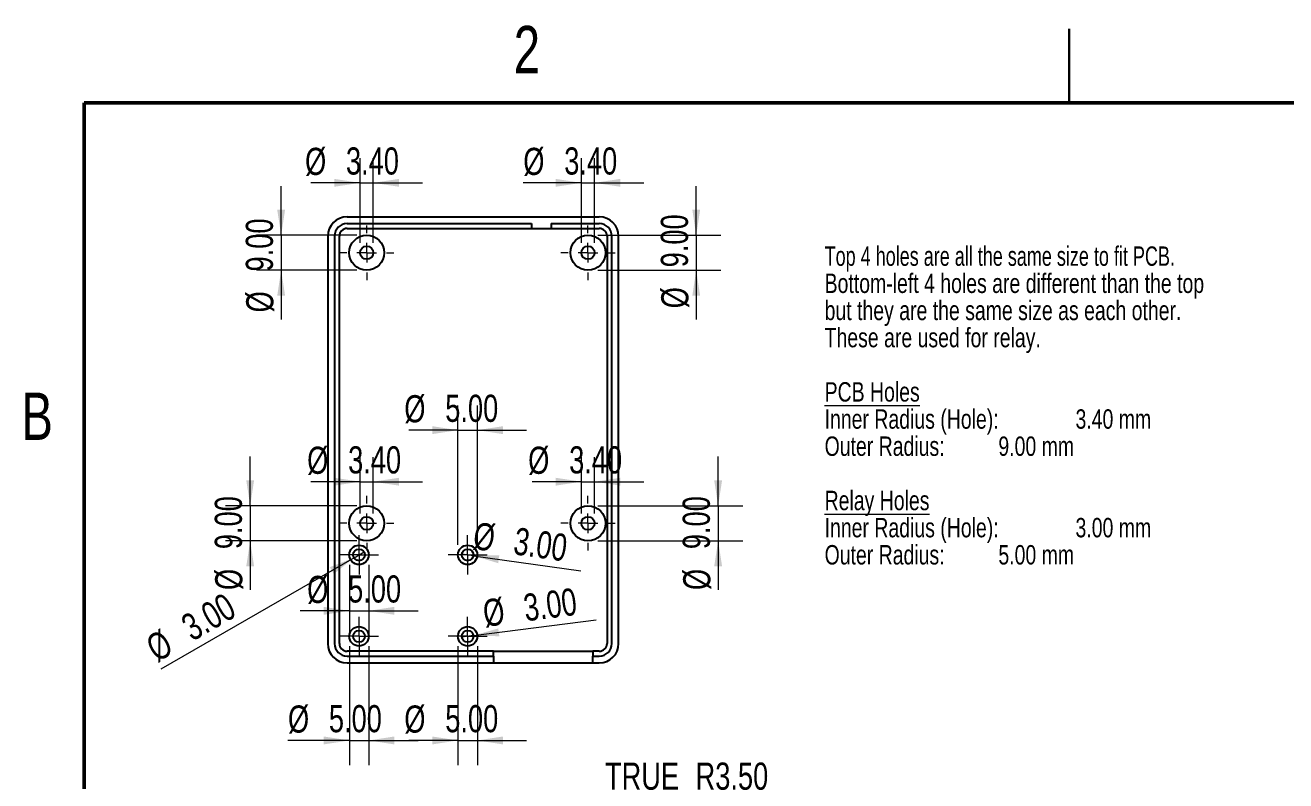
# Model space of a CAD drawing. Header units: millimetres. Extents: x 0 to 276, y 0 to 213.
# Drawn here: x 5.1 to 167.6, y 115.8 to 213.2 of the extents above; entities that cross this region are included whole.
import ezdxf

# ---------------------------------------------------------------- set-up
doc = ezdxf.new("R2010")
doc.units = ezdxf.units.MM
doc.styles.add('SLDTEXTSTYLE0', font='TXT', dxfattribs={"width": 0.694444})
doc.styles.add('SLDTEXTSTYLE1', font='TXT', dxfattribs={"width": 0.75})
doc.dimstyles.new('SLDDIMSTYLE0', dxfattribs={"dimtxt": 3.5, "dimasz": 3.302, "dimexe": 0, "dimexo": 0.0625, "dimgap": 0.875, "dimtad": 1, "dimlfac": 2, "dimrnd": 1e-09, "dimzin": 4, "dimdsep": 46, "dimtxsty": 'SLDTEXTSTYLE1', "dimsah": 1, "dimcen": 0.09, "dimadec": 0, "dimazin": 1, "dimtfac": 1, "dimtmove": 0, "dimatfit": 0, "dimfxl": 1, "dimfrac": 2, "dimtolj": 1, "dimtzin": 12, "dimarcsym": 0})
doc.dimstyles.new('SLDDIMSTYLE1', dxfattribs={"dimtxt": 3.5, "dimasz": 3.302, "dimexe": 0, "dimexo": 0.0625, "dimgap": 0.875, "dimtad": 1, "dimlfac": 2, "dimrnd": 1e-09, "dimzin": 4, "dimdsep": 46, "dimtxsty": 'SLDTEXTSTYLE1', "dimblk1": 'NONE', "dimsah": 1, "dimcen": 0, "dimadec": 0, "dimazin": 1, "dimtfac": 1, "dimtmove": 0, "dimatfit": 3, "dimldrblk": 'NONE', "dimfxl": 1, "dimfrac": 2, "dimtolj": 1, "dimtzin": 12, "dimarcsym": 0})
doc.dimstyles.new('SLDDIMSTYLE3', dxfattribs={"dimtxt": 3.5, "dimasz": 3.302, "dimexe": 0, "dimexo": 0.0625, "dimgap": 0.875, "dimtad": 0, "dimtih": 1, "dimtoh": 1, "dimlfac": 2, "dimrnd": 1e-09, "dimzin": 4, "dimdsep": 46, "dimtxsty": 'SLDTEXTSTYLE1', "dimsah": 1, "dimcen": 0, "dimadec": 0, "dimazin": 1, "dimtfac": 1, "dimtofl": 0, "dimtmove": 0, "dimatfit": 3, "dimfxl": 1, "dimfrac": 2, "dimtolj": 1, "dimtzin": 12, "dimarcsym": 0})

# ---------------------------------------------------------------- blocks, each defined once
blk = doc.blocks.new('SW_NOTE_0')
at = {"color": 0, "linetype": 'Continuous', "lineweight": 0, "char_height": 2.5, "attachment_point": 1}
for s, insert, style in [('Top 4 holes are all the same size to fit PCB.', (0, 3.22), 'SLDTEXTSTYLE0'), ('Bottom-left 4 holes are different than the top', (0, -0.28), 'SLDTEXTSTYLE1'), ('but they are the same size as each other.', (0, -3.78), 'SLDTEXTSTYLE1'), ('These are used for relay.', (0, -7.28), 'SLDTEXTSTYLE1'), ('\\LPCB Holes', (0, -14.28), 'SLDTEXTSTYLE1'), ('Inner Radius (Hole):', (0, -17.78), 'SLDTEXTSTYLE1'), ('3.40 mm', (32.34, -17.78), 'SLDTEXTSTYLE1'), ('Outer Radius:', (0, -21.28), 'SLDTEXTSTYLE1'), ('9.00 mm', (22.4, -21.28), 'SLDTEXTSTYLE1'), ('\\LRelay Holes', (0, -28.28), 'SLDTEXTSTYLE1'), ('Inner Radius (Hole):', (0, -31.78), 'SLDTEXTSTYLE1'), ('3.00 mm', (32.34, -31.78), 'SLDTEXTSTYLE1'), ('Outer Radius:', (0, -35.28), 'SLDTEXTSTYLE1'), ('5.00 mm', (22.4, -35.28), 'SLDTEXTSTYLE1')]:
    blk.add_mtext(s, dxfattribs=dict(at, insert=insert, style=style))
blk = doc.blocks.new('_D')
at = {"color": 7, "linetype": 'Continuous', "lineweight": 0}
for p, q in [((48.28, 185.14), (48.28, 196.06)), ((49.98, 185.14), (49.98, 196.06)), ((48.28, 192.88), (41.93, 192.88)), ((48.28, 192.88), (49.98, 192.88)), ((49.98, 192.88), (56.33, 192.88))]:
    blk.add_line(p, q, dxfattribs=at)
at = {"color": 7, "linetype": 'Continuous', "lineweight": 18}
for points in [[(48.28, 192.88), (44.98, 193.39), (44.98, 192.38)], [(49.98, 192.88), (53.29, 192.38), (53.29, 193.39)]]:
    blk.add_solid(points, dxfattribs=at)
at = {"color": 7, "linetype": 'Continuous', "lineweight": 18, "char_height": 3.5, "attachment_point": 1, "style": 'SLDTEXTSTYLE1'}
for s, insert in [('%%c', (41.19, 197.4)), ('3.40', (46.46, 197.45))]:
    blk.add_mtext(s, dxfattribs=dict(at, insert=insert))
blk = doc.blocks.new('_D_1')
at = {"color": 7, "linetype": 'Continuous', "lineweight": 0}
for p, q in [((76.81, 185.14), (76.81, 196.06)), ((78.51, 185.14), (78.51, 196.06)), ((76.81, 192.88), (69.32, 192.88)), ((76.81, 192.88), (78.51, 192.88)), ((78.51, 192.88), (84.86, 192.88))]:
    blk.add_line(p, q, dxfattribs=at)
at = {"color": 7, "linetype": 'Continuous', "lineweight": 18}
for points in [[(76.81, 192.88), (73.51, 193.39), (73.51, 192.38)], [(78.51, 192.88), (81.81, 192.38), (81.81, 193.39)]]:
    blk.add_solid(points, dxfattribs=at)
at = {"color": 7, "linetype": 'Continuous', "lineweight": 18, "char_height": 3.5, "attachment_point": 1, "style": 'SLDTEXTSTYLE1'}
for s, insert in [('%%c', (69.32, 197.4)), ('3.40', (74.6, 197.45))]:
    blk.add_mtext(s, dxfattribs=dict(at, insert=insert))
blk = doc.blocks.new('_D_2')
at = {"color": 7, "linetype": 'Continuous', "lineweight": 0}
for p, q in [((48.28, 150.27), (48.28, 157.53)), ((49.98, 150.27), (49.98, 157.53)), ((48.28, 154.36), (41.93, 154.36)), ((48.28, 154.36), (49.98, 154.36)), ((49.98, 154.36), (56.33, 154.36))]:
    blk.add_line(p, q, dxfattribs=at)
at = {"color": 7, "linetype": 'Continuous', "lineweight": 18}
for points in [[(48.28, 154.36), (44.98, 154.86), (44.98, 153.85)], [(49.98, 154.36), (53.29, 153.85), (53.29, 154.86)]]:
    blk.add_solid(points, dxfattribs=at)
at = {"color": 7, "linetype": 'Continuous', "lineweight": 18, "char_height": 3.5, "attachment_point": 1, "style": 'SLDTEXTSTYLE1'}
for s, insert in [('%%c', (41.46, 158.87)), ('3.40', (46.74, 158.92))]:
    blk.add_mtext(s, dxfattribs=dict(at, insert=insert))
blk = doc.blocks.new('_D_3')
at = {"color": 7, "linetype": 'Continuous', "lineweight": 0}
for p, q in [((76.81, 150.27), (76.81, 157.53)), ((78.51, 150.27), (78.51, 157.53)), ((76.81, 154.36), (70.46, 154.36)), ((76.81, 154.36), (78.51, 154.36)), ((78.51, 154.36), (84.86, 154.36))]:
    blk.add_line(p, q, dxfattribs=at)
at = {"color": 7, "linetype": 'Continuous', "lineweight": 18}
for points in [[(76.81, 154.36), (73.51, 154.86), (73.51, 153.85)], [(78.51, 154.36), (81.81, 153.85), (81.81, 154.86)]]:
    blk.add_solid(points, dxfattribs=at)
at = {"color": 7, "linetype": 'Continuous', "lineweight": 18, "char_height": 3.5, "attachment_point": 1, "style": 'SLDTEXTSTYLE1'}
for s, insert in [('%%c', (69.95, 158.87)), ('3.40', (75.23, 158.92))]:
    blk.add_mtext(s, dxfattribs=dict(at, insert=insert))
blk = doc.blocks.new('_D_4')
at = {"color": 7, "linetype": 'Continuous', "lineweight": 0}
for p, q in [((38.11, 186.12), (38.11, 192.47)), ((47.86, 186.12), (34.94, 186.12)), ((38.11, 186.12), (38.11, 181.62)), ((47.86, 181.62), (34.94, 181.62)), ((38.11, 181.62), (38.11, 175.27))]:
    blk.add_line(p, q, dxfattribs=at)
at = {"color": 7, "linetype": 'Continuous', "lineweight": 18}
for points in [[(38.11, 186.12), (38.62, 189.43), (37.6, 189.43)], [(38.11, 181.62), (37.6, 178.32), (38.62, 178.32)]]:
    blk.add_solid(points, dxfattribs=at)
at = {"color": 7, "linetype": 'Continuous', "lineweight": 18, "char_height": 3.5, "attachment_point": 1, "rotation": 90, "style": 'SLDTEXTSTYLE1'}
for s, insert in [('9.00', (33.55, 181.46)), ('%%c', (33.6, 176.18))]:
    blk.add_mtext(s, dxfattribs=dict(at, insert=insert))
blk = doc.blocks.new('_D_5')
at = {"color": 7, "linetype": 'Continuous', "lineweight": 0}
for p, q in [((91.61, 186.12), (91.61, 192.47)), ((78.93, 186.12), (94.79, 186.12)), ((91.61, 186.12), (91.61, 181.62)), ((78.93, 181.62), (94.79, 181.62)), ((91.61, 181.62), (91.61, 175.27))]:
    blk.add_line(p, q, dxfattribs=at)
at = {"color": 7, "linetype": 'Continuous', "lineweight": 18}
for points in [[(91.61, 186.12), (92.12, 189.43), (91.11, 189.43)], [(91.61, 181.62), (91.11, 178.32), (92.12, 178.32)]]:
    blk.add_solid(points, dxfattribs=at)
at = {"color": 7, "linetype": 'Continuous', "lineweight": 18, "char_height": 3.5, "attachment_point": 1, "rotation": 90, "style": 'SLDTEXTSTYLE1'}
for s, insert in [('9.00', (87.05, 181.99)), ('%%c', (87.1, 176.71))]:
    blk.add_mtext(s, dxfattribs=dict(at, insert=insert))
blk = doc.blocks.new('_D_6')
at = {"color": 7, "linetype": 'Continuous', "lineweight": 0}
for p, q in [((34.12, 151.25), (34.12, 157.6)), ((47.86, 151.25), (30.94, 151.25)), ((34.12, 151.25), (34.12, 146.75)), ((47.86, 146.75), (30.94, 146.75)), ((34.12, 146.75), (34.12, 140.4))]:
    blk.add_line(p, q, dxfattribs=at)
at = {"color": 7, "linetype": 'Continuous', "lineweight": 18}
for points in [[(34.12, 151.25), (34.62, 154.55), (33.61, 154.55)], [(34.12, 146.75), (33.61, 143.44), (34.62, 143.44)]]:
    blk.add_solid(points, dxfattribs=at)
at = {"color": 7, "linetype": 'Continuous', "lineweight": 18, "char_height": 3.5, "attachment_point": 1, "rotation": 90, "style": 'SLDTEXTSTYLE1'}
for s, insert in [('9.00', (29.55, 145.66)), ('%%c', (29.6, 140.39))]:
    blk.add_mtext(s, dxfattribs=dict(at, insert=insert))
blk = doc.blocks.new('_D_7')
at = {"color": 7, "linetype": 'Continuous', "lineweight": 0}
for p, q in [((94.44, 151.25), (94.44, 157.6)), ((78.93, 151.25), (97.61, 151.25)), ((94.44, 151.25), (94.44, 146.75)), ((78.93, 146.75), (97.61, 146.75)), ((94.44, 146.75), (94.44, 140.4))]:
    blk.add_line(p, q, dxfattribs=at)
at = {"color": 7, "linetype": 'Continuous', "lineweight": 18}
for points in [[(94.44, 151.25), (94.95, 154.55), (93.93, 154.55)], [(94.44, 146.75), (93.93, 143.44), (94.95, 143.44)]]:
    blk.add_solid(points, dxfattribs=at)
at = {"color": 7, "linetype": 'Continuous', "lineweight": 18, "char_height": 3.5, "attachment_point": 1, "rotation": 90, "style": 'SLDTEXTSTYLE1'}
for s, insert in [('9.00', (89.87, 145.66)), ('%%c', (89.93, 140.39))]:
    blk.add_mtext(s, dxfattribs=dict(at, insert=insert))
blk = doc.blocks.new('_D_8')
at = {"color": 7, "linetype": 'Continuous', "lineweight": 0}
for p, q in [((60.9, 133.16), (60.9, 117.82)), ((63.4, 133.16), (63.4, 117.82)), ((60.9, 121), (54.55, 121)), ((60.9, 121), (63.4, 121)), ((63.4, 121), (69.75, 121))]:
    blk.add_line(p, q, dxfattribs=at)
at = {"color": 7, "linetype": 'Continuous', "lineweight": 18}
for points in [[(60.9, 121), (57.59, 121.51), (57.59, 120.49)], [(63.4, 121), (66.7, 120.49), (66.7, 121.51)]]:
    blk.add_solid(points, dxfattribs=at)
at = {"color": 7, "linetype": 'Continuous', "lineweight": 18, "char_height": 3.5, "attachment_point": 1, "style": 'SLDTEXTSTYLE1'}
for s, insert in [('%%c', (53.98, 125.51)), ('5.00', (59.26, 125.56))]:
    blk.add_mtext(s, dxfattribs=dict(at, insert=insert))
blk = doc.blocks.new('_D_9')
at = {"color": 7, "linetype": 'Continuous', "lineweight": 0}
for p, q in [((46.9, 133.16), (46.9, 117.82)), ((49.4, 133.16), (49.4, 117.82)), ((46.9, 121), (38.99, 121)), ((46.9, 121), (49.4, 121)), ((49.4, 121), (55.75, 121))]:
    blk.add_line(p, q, dxfattribs=at)
at = {"color": 7, "linetype": 'Continuous', "lineweight": 18}
for points in [[(46.9, 121), (43.59, 121.51), (43.59, 120.49)], [(49.4, 121), (52.7, 120.49), (52.7, 121.51)]]:
    blk.add_solid(points, dxfattribs=at)
at = {"color": 7, "linetype": 'Continuous', "lineweight": 18, "char_height": 3.5, "attachment_point": 1, "style": 'SLDTEXTSTYLE1'}
for s, insert in [('%%c', (38.99, 125.51)), ('5.00', (44.26, 125.56))]:
    blk.add_mtext(s, dxfattribs=dict(at, insert=insert))
blk = doc.blocks.new('_D_10')
at = {"color": 7, "linetype": 'Continuous', "lineweight": 0}
for q in [(78.72, 136.54), (61.4, 134.33)]:
    blk.add_line((62.89, 134.52), q, dxfattribs=at)
at = {"color": 7, "linetype": 'Continuous', "lineweight": 18}
blk.add_solid([(62.89, 134.52), (66.23, 134.43), (66.1, 135.44)], dxfattribs=at)
at = {"color": 7, "linetype": 'Continuous', "lineweight": 18, "char_height": 3.5, "attachment_point": 1, "rotation": 7.2768, "style": 'SLDTEXTSTYLE1'}
for s, insert in [('3.00', (69.17, 139.82)), ('%%c', (63.94, 139.1))]:
    blk.add_mtext(s, dxfattribs=dict(at, insert=insert))
blk = doc.blocks.new('_None')
blk = doc.blocks.new('_D_11')
at = {"color": 7, "linetype": 'Continuous', "lineweight": 0}
for p, q in [((60.9, 146.2), (60.9, 164.18)), ((63.4, 146.2), (63.4, 164.18)), ((60.9, 161), (54.55, 161)), ((60.9, 161), (63.4, 161)), ((63.4, 161), (69.75, 161))]:
    blk.add_line(p, q, dxfattribs=at)
at = {"color": 7, "linetype": 'Continuous', "lineweight": 18}
for points in [[(60.9, 161), (57.59, 161.51), (57.59, 160.49)], [(63.4, 161), (66.7, 160.49), (66.7, 161.51)]]:
    blk.add_solid(points, dxfattribs=at)
at = {"color": 7, "linetype": 'Continuous', "lineweight": 18, "char_height": 3.5, "attachment_point": 1, "style": 'SLDTEXTSTYLE1'}
for s, insert in [('%%c', (53.98, 165.51)), ('5.00', (59.26, 165.57))]:
    blk.add_mtext(s, dxfattribs=dict(at, insert=insert))
blk = doc.blocks.new('_D_12')
at = {"color": 7, "linetype": 'Continuous', "lineweight": 0}
for q in [(61.4, 145.03), (76.75, 142.85)]:
    blk.add_line((62.89, 144.82), q, dxfattribs=at)
at = {"color": 7, "linetype": 'Continuous', "lineweight": 18}
blk.add_solid([(62.89, 144.82), (66.09, 143.85), (66.23, 144.86)], dxfattribs=at)
at = {"color": 7, "linetype": 'Continuous', "lineweight": 18, "char_height": 3.5, "attachment_point": 1, "rotation": 351.9218, "style": 'SLDTEXTSTYLE1'}
for s, insert in [('%%c', (63.18, 149.18)), ('3.00', (68.41, 148.49))]:
    blk.add_mtext(s, dxfattribs=dict(at, insert=insert))
blk = doc.blocks.new('_D_13')
at = {"color": 7, "linetype": 'Continuous', "lineweight": 0}
for p, q in [((46.9, 143.66), (46.9, 134.53)), ((49.4, 143.66), (49.4, 134.53)), ((46.9, 137.71), (40.55, 137.71)), ((46.9, 137.71), (49.4, 137.71)), ((49.4, 137.71), (55.75, 137.71))]:
    blk.add_line(p, q, dxfattribs=at)
at = {"color": 7, "linetype": 'Continuous', "lineweight": 18}
for points in [[(46.9, 137.71), (43.59, 138.22), (43.59, 137.2)], [(49.4, 137.71), (52.7, 137.2), (52.7, 138.22)]]:
    blk.add_solid(points, dxfattribs=at)
at = {"color": 7, "linetype": 'Continuous', "lineweight": 18, "char_height": 3.5, "attachment_point": 1, "style": 'SLDTEXTSTYLE1'}
for s, insert in [('%%c', (41.46, 142.22)), ('5.00', (46.74, 142.28))]:
    blk.add_mtext(s, dxfattribs=dict(at, insert=insert))
blk = doc.blocks.new('_D_14')
at = {"color": 7, "linetype": 'Continuous', "lineweight": 0}
for q in [(48.79, 145.3), (22.6, 130.17)]:
    blk.add_line((47.5, 144.55), q, dxfattribs=at)
at = {"color": 7, "linetype": 'Continuous', "lineweight": 18}
blk.add_solid([(47.5, 144.55), (44.38, 143.34), (44.89, 142.46)], dxfattribs=at)
at = {"color": 7, "linetype": 'Continuous', "lineweight": 18, "char_height": 3.5, "attachment_point": 1, "rotation": 30, "style": 'SLDTEXTSTYLE1'}
for s, insert in [('3.00', (24.9, 136.75)), ('%%c', (20.35, 134.06))]:
    blk.add_mtext(s, dxfattribs=dict(at, insert=insert))
blk = doc.blocks.new('SW_CENTERMARKSYMBOL_0')
at = {"color": 0, "linetype": 'Continuous', "lineweight": 18}
for p, q in [((0, 2.54), (0, 3.52)), ((-2.54, 0), (-3.52, 0)), ((0, 0), (-1.27, 0)), ((0, 0), (0, 1.27)), ((0, 0), (0, -1.27)), ((0, 0), (1.27, 0)), ((2.54, 0), (3.52, 0)), ((0, -2.54), (0, -3.52))]:
    blk.add_line(p, q, dxfattribs=at)
blk = doc.blocks.new('SW_CENTERMARKSYMBOL_1')
at = {"color": 0, "linetype": 'Continuous', "lineweight": 18}
for p, q in [((0, 2.54), (0, 3.52)), ((-2.54, 0), (-3.52, 0)), ((0, 0), (-1.27, 0)), ((0, 0), (0, 1.27)), ((0, 0), (0, -1.27)), ((0, 0), (1.27, 0)), ((2.54, 0), (3.52, 0)), ((0, -2.54), (0, -3.52))]:
    blk.add_line(p, q, dxfattribs=at)
blk = doc.blocks.new('SW_CENTERMARKSYMBOL_2')
at = {"color": 0, "linetype": 'Continuous', "lineweight": 18}
for p, q in [((0, 2.54), (0, 3.52)), ((-2.54, 0), (-3.52, 0)), ((0, 0), (-1.27, 0)), ((0, 0), (0, 1.27)), ((0, 0), (0, -1.27)), ((0, 0), (1.27, 0)), ((2.54, 0), (3.52, 0)), ((0, -2.54), (0, -3.52))]:
    blk.add_line(p, q, dxfattribs=at)
blk = doc.blocks.new('SW_CENTERMARKSYMBOL_3')
at = {"color": 0, "linetype": 'Continuous', "lineweight": 18}
for p, q in [((0, 2.54), (0, 3.52)), ((-2.54, 0), (-3.52, 0)), ((0, 0), (-1.27, 0)), ((0, 0), (0, 1.27)), ((0, 0), (0, -1.27)), ((0, 0), (1.27, 0)), ((2.54, 0), (3.52, 0)), ((0, -2.54), (0, -3.52))]:
    blk.add_line(p, q, dxfattribs=at)
blk = doc.blocks.new('SW_CENTERMARKSYMBOL_4')
at = {"color": 0, "linetype": 'Continuous', "lineweight": 18}
for p, q in [((0, 1.27), (0, 2.52)), ((-1.27, 0), (-2.52, 0)), ((0, 0), (-1.27, 0)), ((0, 0), (0, 1.27)), ((0, 0), (0, -1.27)), ((0, 0), (1.27, 0)), ((1.27, 0), (2.52, 0)), ((0, -1.27), (0, -2.52))]:
    blk.add_line(p, q, dxfattribs=at)
blk = doc.blocks.new('SW_CENTERMARKSYMBOL_5')
at = {"color": 0, "linetype": 'Continuous', "lineweight": 18}
for p, q in [((0, 1.27), (0, 2.52)), ((-1.27, 0), (-2.52, 0)), ((0, 0), (-1.27, 0)), ((0, 0), (0, 1.27)), ((0, 0), (0, -1.27)), ((0, 0), (1.27, 0)), ((1.27, 0), (2.52, 0)), ((0, -1.27), (0, -2.52))]:
    blk.add_line(p, q, dxfattribs=at)
blk = doc.blocks.new('SW_CENTERMARKSYMBOL_6')
at = {"color": 0, "linetype": 'Continuous', "lineweight": 18}
for p, q in [((0, 1.27), (0, 2.52)), ((-1.27, 0), (-2.52, 0)), ((0, 0), (-1.27, 0)), ((0, 0), (0, 1.27)), ((0, 0), (0, -1.27)), ((0, 0), (1.27, 0)), ((1.27, 0), (2.52, 0)), ((0, -1.27), (0, -2.52))]:
    blk.add_line(p, q, dxfattribs=at)
blk = doc.blocks.new('SW_CENTERMARKSYMBOL_7')
at = {"color": 0, "linetype": 'Continuous', "lineweight": 18}
for p, q in [((0, 1.27), (0, 2.52)), ((-1.27, 0), (-2.52, 0)), ((0, 0), (-1.27, 0)), ((0, 0), (0, 1.27)), ((0, 0), (0, -1.27)), ((0, 0), (1.27, 0)), ((1.27, 0), (2.52, 0)), ((0, -1.27), (0, -2.52))]:
    blk.add_line(p, q, dxfattribs=at)
blk = doc.blocks.new('_D_17')
at = {"color": 7, "linetype": 'Continuous', "lineweight": 0}
for p, q in [((75.41, 110.31), (78.3, 113.64)), ((78.3, 113.64), (103.41, 113.64))]:
    blk.add_line(p, q, dxfattribs=at)
at = {"color": 7, "linetype": 'Continuous', "lineweight": 18}
blk.add_solid([(75.41, 110.31), (77.58, 112.03), (76.81, 112.7)], dxfattribs=at)
at = {"color": 7, "linetype": 'Continuous', "lineweight": 18, "char_height": 3.5, "attachment_point": 1, "style": 'SLDTEXTSTYLE1'}
for s, insert in [('TRUE', (79.85, 118.15)), ('R3.50', (91.53, 118.15))]:
    blk.add_mtext(s, dxfattribs=dict(at, insert=insert))

msp = doc.modelspace()

# ---------------------------------------------------------------- linework, layer by layer
at = {"color": 7, "linetype": 'Continuous', "lineweight": 25}
for p, q in [((139.7, 212.725), (139.7, 203.2)), ((139.7, 203.2), (139.7, 212.725)), ((46.615, 188.4992), (79.115, 188.4992)), ((46.615, 187.6242), (70.3587, 187.6242)), ((46.615, 186.9992), (70.3587, 186.9992)), ((70.3587, 187.6242), (70.3587, 186.9992)), ((70.3587, 186.9992), (72.9087, 186.9992)), ((72.9087, 187.6242), (79.115, 187.6242)), ((72.9087, 187.6242), (72.9087, 186.9992)), ((72.9087, 186.9992), (79.115, 186.9992)), ((44.115, 185.9992), (44.115, 133.4992)), ((44.99, 185.9992), (44.99, 133.4992)), ((45.615, 133.4992), (45.615, 185.9992)), ((80.115, 185.9992), (80.115, 133.4992)), ((80.74, 133.4992), (80.74, 185.9992)), ((81.615, 133.4992), (81.615, 185.9992)), ((65.465, 132.4992), (46.615, 132.4992)), ((46.615, 131.8742), (65.465, 131.8742)), ((65.465, 131.8742), (65.465, 132.4992)), ((65.465, 132.4992), (78.265, 132.4992)), ((65.465, 131.8742), (65.465, 130.9992)), ((78.265, 132.4992), (78.265, 131.8742)), ((79.115, 132.4992), (78.265, 132.4992)), ((78.265, 131.8742), (79.115, 131.8742)), ((78.265, 130.9992), (78.265, 131.8742)), ((46.615, 130.9992), (65.465, 130.9992)), ((65.465, 130.9992), (78.265, 130.9992)), ((78.265, 130.9992), (79.115, 130.9992))]:
    msp.add_line(p, q, dxfattribs=at)
at = {"color": 7, "linetype": 'Continuous', "lineweight": 50}
for p, q in [((12.7, 12.7), (12.7, 203.2)), ((12.7, 203.2), (266.7, 203.2))]:
    msp.add_line(p, q, dxfattribs=at)
at = {"color": 7, "linetype": 'Continuous', "lineweight": 25}
for centre, radius in [((49.1337, 183.8741), 2.25), ((77.6617, 183.8741), 2.25), ((49.1337, 183.8741), 0.85), ((77.6617, 183.8741), 0.85), ((49.1337, 148.9961), 2.25), ((77.6617, 148.9961), 2.25), ((49.1337, 148.9961), 0.85), ((77.6617, 148.9961), 0.85), ((48.1452, 144.9254), 1.25), ((48.1452, 144.9254), 0.75), ((62.1452, 144.9254), 1.25), ((62.1452, 144.9254), 0.75), ((48.1452, 134.4254), 1.25), ((48.1452, 134.4254), 0.75), ((62.1452, 134.4254), 1.25), ((62.1452, 134.4254), 0.75)]:
    msp.add_circle(centre, radius, dxfattribs=at)
for centre, radius, start, end in [((46.615, 185.9992), 2.5, 90, 180), ((79.115, 185.9992), 2.5, 0, 90), ((46.615, 185.9992), 1.625, 90, 180), ((46.615, 185.9992), 1, 90, 180), ((79.115, 185.9992), 1.625, 0, 90), ((79.115, 185.9992), 1, 0, 90), ((46.615, 133.4992), 2.5, 180, 270), ((46.615, 133.4992), 1.625, 180, 270), ((46.615, 133.4992), 1, 180, 270), ((79.115, 133.4992), 1.625, 270, 0), ((79.115, 133.4992), 1, 270, 0), ((79.115, 133.4992), 2.5, 270, 0)]:
    msp.add_arc(centre, radius, start, end, dxfattribs=at)

# ---------------------------------------------------------------- block references
at = {"color": 7, "linetype": 'Continuous', "lineweight": 0}
for name, p in [('SW_CENTERMARKSYMBOL_3', (49.1337, 183.8741)), ('SW_CENTERMARKSYMBOL_2', (77.6617, 183.8741)), ('SW_NOTE_0', (108.164, 181.4655)), ('SW_CENTERMARKSYMBOL_1', (49.1337, 148.9961)), ('SW_CENTERMARKSYMBOL_0', (77.6617, 148.9961)), ('SW_CENTERMARKSYMBOL_6', (48.1452, 144.9254)), ('SW_CENTERMARKSYMBOL_7', (62.1452, 144.9254)), ('SW_CENTERMARKSYMBOL_5', (48.1452, 134.4254)), ('SW_CENTERMARKSYMBOL_4', (62.1452, 134.4254))]:
    msp.add_blockref(name, p, dxfattribs=at)

# ---------------------------------------------------------------- texts
at = {"color": 7, "linetype": 'Continuous', "lineweight": 0, "char_height": 6.096, "attachment_point": 2, "style": 'SLDTEXTSTYLE1'}
for s, insert in [('2', (69.7886, 213.1127)), ('B', (6.6534, 165.8377))]:
    msp.add_mtext(s, dxfattribs=dict(at, insert=insert))

# ---------------------------------------------------------------- dimensions: what is measured, and where the dimension line sits
at = {"color": 7, "linetype": 'Continuous', "lineweight": 18}
for base, p1, p2, picture, middle in [((49.9837, 192.884), (48.2837, 183.8741), (49.9837, 183.8741), '_D', (48.3512, 192.884)), ((78.5117, 192.884), (76.8117, 183.8741), (78.5117, 183.8741), '_D_1', (76.4819, 192.884)), ((63.3952, 161.0018), (60.8952, 144.9254), (63.3952, 144.9254), '_D_11', (61.1417, 161.0018)), ((49.9837, 154.3561), (48.2837, 148.9961), (49.9837, 148.9961), '_D_2', (48.6264, 154.3561)), ((78.5117, 154.3561), (76.8117, 148.9961), (78.5117, 148.9961), '_D_3', (77.117, 154.3561)), ((49.3952, 137.71), (46.8952, 144.9254), (49.3952, 144.9254), '_D_13', (48.6264, 137.71)), ((49.3952, 120.9992), (46.8952, 134.4254), (49.3952, 134.4254), '_D_9', (46.1502, 120.9992)), ((63.3952, 120.9992), (60.8952, 134.4254), (63.3952, 134.4254), '_D_8', (61.1417, 120.9992))]:
    dim = msp.add_linear_dim(base=base, p1=p1, p2=p2, text='%%c<>', dimstyle='SLDDIMSTYLE0', dxfattribs=at)
    dim.commit()
    dim.dimension.update_dxf_attribs({"geometry": picture, "text_midpoint": middle, "dimtype": 160})
for base, p1, p2, picture, middle in [((38.1106, 181.6241), (49.1337, 186.1241), (49.1337, 181.6241), '_D_4', (38.1106, 183.3493)), ((91.615, 181.6241), (77.6617, 186.1241), (77.6617, 181.6241), '_D_5', (91.615, 183.8741)), ((34.115, 146.7461), (49.1337, 151.2461), (49.1337, 146.7461), '_D_6', (34.115, 147.551)), ((94.4398, 146.7461), (77.6617, 151.2461), (77.6617, 146.7461), '_D_7', (94.4398, 147.551))]:
    dim = msp.add_linear_dim(base=base, p1=p1, p2=p2, angle=90, text='%%c<>', dimstyle='SLDDIMSTYLE0', dxfattribs=at)
    dim.commit()
    dim.dimension.update_dxf_attribs({"geometry": picture, "text_midpoint": middle, "dimtype": 160})
for p1, p2, picture, middle in [((61.4026, 145.0308), (62.8877, 144.82), '_D_12', (70.1029, 143.7959)), ((48.7947, 145.3004), (47.4957, 144.5504), '_D_14', (28.6519, 133.6709)), ((61.4012, 134.3304), (62.8891, 134.5204), '_D_10', (71.9812, 135.6814))]:
    dim = msp.add_diameter_dim_2p(p1=p1, p2=p2, dimstyle='SLDDIMSTYLE1', dxfattribs=at)
    dim.commit()
    dim.dimension.update_dxf_attribs({"geometry": picture, "text_midpoint": middle, "dimtype": 163})
dim = msp.add_radius_dim(center=(74.4583, 109.2211), mpoint=(75.4053, 110.3095), text='TRUE <>', dimstyle='SLDDIMSTYLE3', dxfattribs=at)
dim.commit()
dim.dimension.update_dxf_attribs({"geometry": '_D_17', "text_midpoint": (91.6312, 116.4156), "dimtype": 164})

doc.saveas('drawing.dxf')
